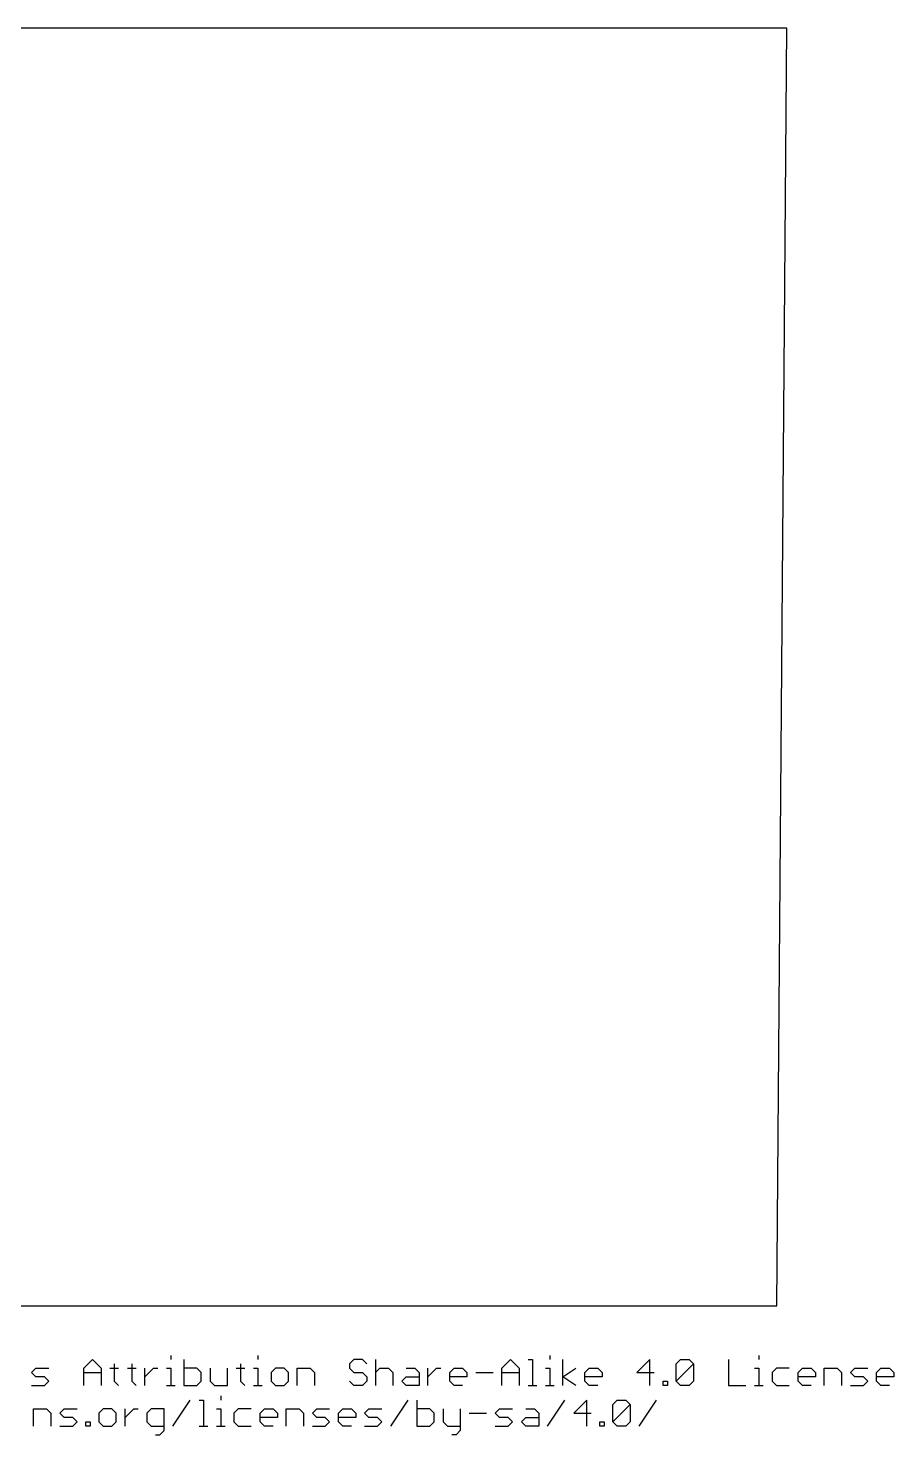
# Model space of a CAD drawing. Extents: x 0 to 107, y -11 to 80.
# Drawn here: x 52.8 to 107, y -8.1 to 80 of the extents above; entities that cross this region are included whole.
import ezdxf

# ---------------------------------------------------------------- set-up
doc = ezdxf.new("R2010")
doc.units = 0
for name, color, linetype in [('1', 14, 'CONTINUOUS'), ('16', 174, 'CONTINUOUS'), ('51', 134, 'CONTINUOUS')]:
    doc.layers.add(name, color=color, linetype=linetype)

msp = doc.modelspace()

# ---------------------------------------------------------------- linework, layer by layer
at = {"layer": '1'}
for p, q in [((100.33, 80.01), (0, 80.01)), ((99.695, 0), (100.33, 80.01)), ((0, 0), (99.695, 0))]:
    msp.add_line(p, q, dxfattribs=at)
at = {"layer": '16'}
for p, q in [((100.33, 80.01), (0, 80.01)), ((99.695, 0), (100.33, 80.01)), ((0, 0), (99.695, 0))]:
    msp.add_line(p, q, dxfattribs=at)
at = {"layer": '51'}
for p, q in [((56.2852, -3.9191), (56.8276, -3.3768)), ((56.8276, -3.3768), (57.3699, -3.9191)), ((61.7407, -3.1056), (61.7407, -3.3768)), ((62.561, -3.3768), (62.561, -5.0038)), ((67.1979, -3.1056), (67.1979, -3.3768)), ((73.2008, -3.3768), (72.9297, -3.648)), ((73.7431, -3.3768), (73.2008, -3.3768)), ((74.0143, -3.648), (73.7431, -3.3768)), ((74.5668, -3.3768), (74.5668, -5.0038)), ((82.4797, -3.9191), (83.0221, -3.3768)), ((83.0221, -3.3768), (83.5644, -3.9191)), ((84.1169, -3.3768), (84.3881, -3.3768)), ((84.3881, -3.3768), (84.3881, -5.0038)), ((85.4795, -3.1056), (85.4795, -3.3768)), ((86.2998, -5.0038), (86.2998, -3.3768)), ((91.7519, -3.3768), (90.9384, -4.1903)), ((91.7519, -5.0038), (91.7519, -3.3768)), ((93.3941, -3.648), (93.6653, -3.3768)), ((93.6653, -3.3768), (94.2076, -3.3768)), ((94.2076, -3.3768), (94.4788, -3.648)), ((96.6684, -3.3768), (96.6684, -5.0038)), ((98.5767, -3.1056), (98.5767, -3.3768)), ((53.0109, -4.1903), (53.2821, -3.9191)), ((53.2821, -4.4615), (53.0109, -4.1903)), ((53.2821, -3.9191), (54.0956, -3.9191)), ((56.2852, -5.0038), (56.2852, -3.9191)), ((56.2852, -4.1903), (57.3699, -4.1903)), ((57.3699, -3.9191), (57.3699, -5.0038)), ((57.9224, -3.9191), (58.4647, -3.9191)), ((58.1936, -3.648), (58.1936, -4.7326)), ((59.0138, -3.9191), (59.5562, -3.9191)), ((59.285, -3.648), (59.285, -4.7326)), ((60.1053, -5.0038), (60.1053, -3.9191)), ((60.1053, -4.4615), (60.6476, -3.9191)), ((60.6476, -3.9191), (60.9188, -3.9191)), ((61.4696, -3.9191), (61.7407, -3.9191)), ((61.7407, -3.9191), (61.7407, -5.0038)), ((63.3745, -3.9191), (62.561, -3.9191)), ((63.6457, -4.1903), (63.3745, -3.9191)), ((63.6457, -4.7326), (63.6457, -4.1903)), ((64.1982, -3.9191), (64.1982, -4.7326)), ((65.2828, -5.0038), (65.2828, -3.9191)), ((65.8353, -3.9191), (66.3776, -3.9191)), ((66.1065, -3.648), (66.1065, -4.7326)), ((66.9267, -3.9191), (67.1979, -3.9191)), ((67.1979, -3.9191), (67.1979, -5.0038)), ((68.2893, -3.9191), (68.0182, -4.1903)), ((68.0182, -4.1903), (68.0182, -4.7326)), ((68.8317, -3.9191), (68.2893, -3.9191)), ((69.1028, -4.1903), (68.8317, -3.9191)), ((69.1028, -4.7326), (69.1028, -4.1903)), ((69.6553, -5.0038), (69.6553, -3.9191)), ((69.6553, -3.9191), (70.4688, -3.9191)), ((70.4688, -3.9191), (70.74, -4.1903)), ((70.74, -4.1903), (70.74, -5.0038)), ((72.9297, -3.648), (72.9297, -3.9191)), ((72.9297, -3.9191), (73.2008, -4.1903)), ((73.2008, -4.1903), (73.7431, -4.1903)), ((73.7431, -4.1903), (74.0143, -4.4615)), ((74.5668, -4.1903), (74.838, -3.9191)), ((74.838, -3.9191), (75.3803, -3.9191)), ((75.3803, -3.9191), (75.6515, -4.1903)), ((75.6515, -4.1903), (75.6515, -5.0038)), ((76.4751, -3.9191), (77.0175, -3.9191)), ((77.0175, -3.9191), (77.2886, -4.1903)), ((77.2886, -4.1903), (77.2886, -5.0038)), ((77.8411, -5.0038), (77.8411, -3.9191)), ((77.8411, -4.4615), (78.3835, -3.9191)), ((78.3835, -3.9191), (78.6546, -3.9191)), ((79.2054, -4.1903), (79.4766, -3.9191)), ((79.2054, -4.7326), (79.2054, -4.1903)), ((79.4766, -3.9191), (80.0189, -3.9191)), ((80.0189, -3.9191), (80.2901, -4.1903)), ((80.2901, -4.1903), (80.2901, -4.4615)), ((80.8426, -4.1903), (81.9272, -4.1903)), ((82.4797, -5.0038), (82.4797, -3.9191)), ((82.4797, -4.1903), (83.5644, -4.1903)), ((83.5644, -3.9191), (83.5644, -5.0038)), ((85.2083, -3.9191), (85.4795, -3.9191)), ((85.4795, -3.9191), (85.4795, -5.0038)), ((86.2998, -4.4615), (87.1133, -3.9191)), ((87.6641, -4.1903), (87.9352, -3.9191)), ((87.6641, -4.7326), (87.6641, -4.1903)), ((87.9352, -3.9191), (88.4776, -3.9191)), ((88.4776, -3.9191), (88.7487, -4.1903)), ((88.7487, -4.1903), (88.7487, -4.4615)), ((90.9384, -4.1903), (92.023, -4.1903)), ((93.3941, -4.7326), (93.3941, -3.648)), ((93.3941, -4.7326), (94.4788, -3.648)), ((94.4788, -3.648), (94.4788, -4.7326)), ((98.3056, -3.9191), (98.5767, -3.9191)), ((98.5767, -3.9191), (98.5767, -5.0038)), ((99.6682, -3.9191), (99.397, -4.1903)), ((99.397, -4.1903), (99.397, -4.7326)), ((100.4817, -3.9191), (99.6682, -3.9191)), ((101.0342, -4.1903), (101.3053, -3.9191)), ((101.0342, -4.7326), (101.0342, -4.1903)), ((101.3053, -3.9191), (101.8477, -3.9191)), ((101.8477, -3.9191), (102.1188, -4.1903)), ((102.1188, -4.1903), (102.1188, -4.4615)), ((102.6713, -5.0038), (102.6713, -3.9191)), ((102.6713, -3.9191), (103.4848, -3.9191)), ((103.4848, -3.9191), (103.756, -4.1903)), ((103.756, -4.1903), (103.756, -5.0038)), ((104.3085, -4.1903), (104.5796, -3.9191)), ((104.5796, -4.4615), (104.3085, -4.1903)), ((104.5796, -3.9191), (105.3931, -3.9191)), ((105.9456, -4.1903), (106.2168, -3.9191)), ((105.9456, -4.7326), (105.9456, -4.1903)), ((106.2168, -3.9191), (106.7591, -3.9191)), ((106.7591, -3.9191), (107.0303, -4.1903)), ((107.0303, -4.1903), (107.0303, -4.4615)), ((53.0109, -5.0038), (53.8244, -5.0038)), ((53.8244, -4.4615), (53.2821, -4.4615)), ((54.0956, -4.7326), (53.8244, -4.4615)), ((53.8244, -5.0038), (54.0956, -4.7326)), ((58.1936, -4.7326), (58.4647, -5.0038)), ((59.285, -4.7326), (59.5562, -5.0038)), ((61.4696, -5.0038), (62.0119, -5.0038)), ((62.561, -5.0038), (63.3745, -5.0038)), ((63.3745, -5.0038), (63.6457, -4.7326)), ((64.1982, -4.7326), (64.4693, -5.0038)), ((64.4693, -5.0038), (65.2828, -5.0038)), ((66.1065, -4.7326), (66.3776, -5.0038)), ((66.9267, -5.0038), (67.4691, -5.0038)), ((68.0182, -4.7326), (68.2893, -5.0038)), ((68.2893, -5.0038), (68.8317, -5.0038)), ((68.8317, -5.0038), (69.1028, -4.7326)), ((73.2008, -5.0038), (72.9297, -4.7326)), ((73.7431, -5.0038), (73.2008, -5.0038)), ((74.0143, -4.7326), (73.7431, -5.0038)), ((74.0143, -4.4615), (74.0143, -4.7326)), ((76.204, -4.7326), (76.4751, -4.4615)), ((76.4751, -5.0038), (76.204, -4.7326)), ((76.4751, -4.4615), (77.2886, -4.4615)), ((77.2886, -5.0038), (76.4751, -5.0038)), ((80.2901, -4.4615), (79.2054, -4.4615)), ((79.4766, -5.0038), (79.2054, -4.7326)), ((80.0189, -5.0038), (79.4766, -5.0038)), ((84.1169, -5.0038), (84.6592, -5.0038)), ((85.2083, -5.0038), (85.7507, -5.0038)), ((87.1133, -5.0038), (86.2998, -4.4615)), ((88.7487, -4.4615), (87.6641, -4.4615)), ((87.9352, -5.0038), (87.6641, -4.7326)), ((88.4776, -5.0038), (87.9352, -5.0038)), ((92.5755, -5.0038), (92.5755, -4.7326)), ((92.5755, -4.7326), (92.8467, -4.7326)), ((92.8467, -5.0038), (92.5755, -5.0038)), ((92.8467, -4.7326), (92.8467, -5.0038)), ((93.6653, -5.0038), (93.3941, -4.7326)), ((94.2076, -5.0038), (93.6653, -5.0038)), ((94.4788, -4.7326), (94.2076, -5.0038)), ((96.6684, -5.0038), (97.7531, -5.0038)), ((98.3056, -5.0038), (98.8479, -5.0038)), ((99.397, -4.7326), (99.6682, -5.0038)), ((99.6682, -5.0038), (100.4817, -5.0038)), ((102.1188, -4.4615), (101.0342, -4.4615)), ((101.3053, -5.0038), (101.0342, -4.7326)), ((101.8477, -5.0038), (101.3053, -5.0038)), ((104.3085, -5.0038), (105.122, -5.0038)), ((105.122, -4.4615), (104.5796, -4.4615)), ((105.3931, -4.7326), (105.122, -4.4615)), ((105.122, -5.0038), (105.3931, -4.7326)), ((107.0303, -4.4615), (105.9456, -4.4615)), ((106.2168, -5.0038), (105.9456, -4.7326)), ((106.7591, -5.0038), (106.2168, -5.0038)), ((61.8708, -7.5438), (62.9555, -5.9168)), ((63.508, -5.9168), (63.7791, -5.9168)), ((63.7791, -5.9168), (63.7791, -7.5438)), ((64.8706, -5.6456), (64.8706, -5.9168)), ((75.5138, -7.5438), (76.5985, -5.9168)), ((77.151, -5.9168), (77.151, -7.5438)), ((85.3367, -7.5438), (86.4214, -5.9168)), ((87.7874, -5.9168), (86.9739, -6.7303)), ((87.7874, -7.5438), (87.7874, -5.9168)), ((89.4296, -6.188), (89.7008, -5.9168)), ((89.7008, -5.9168), (90.2431, -5.9168)), ((90.2431, -5.9168), (90.5143, -6.188)), ((91.0668, -7.5438), (92.1514, -5.9168)), ((53.1393, -7.5438), (53.1393, -6.4591)), ((53.1393, -6.4591), (53.9528, -6.4591)), ((53.9528, -6.4591), (54.224, -6.7303)), ((54.224, -6.7303), (54.224, -7.5438)), ((54.7765, -6.7303), (55.0476, -6.4591)), ((55.0476, -7.0015), (54.7765, -6.7303)), ((55.0476, -6.4591), (55.8611, -6.4591)), ((55.59, -7.0015), (55.0476, -7.0015)), ((55.8611, -7.2726), (55.59, -7.0015)), ((57.5034, -6.4591), (57.2322, -6.7303)), ((57.2322, -6.7303), (57.2322, -7.2726)), ((58.0457, -6.4591), (57.5034, -6.4591)), ((58.3169, -6.7303), (58.0457, -6.4591)), ((58.3169, -7.2726), (58.3169, -6.7303)), ((58.8694, -7.5438), (58.8694, -6.4591)), ((58.8694, -7.0015), (59.4117, -6.4591)), ((59.4117, -6.4591), (59.6829, -6.4591)), ((60.5048, -6.4591), (60.2337, -6.7303)), ((60.2337, -6.7303), (60.2337, -7.2726)), ((61.3183, -6.4591), (60.5048, -6.4591)), ((61.3183, -7.815), (61.3183, -6.4591)), ((64.5994, -6.4591), (64.8706, -6.4591)), ((64.8706, -6.4591), (64.8706, -7.5438)), ((65.962, -6.4591), (65.6909, -6.7303)), ((65.6909, -6.7303), (65.6909, -7.2726)), ((66.7755, -6.4591), (65.962, -6.4591)), ((67.328, -6.7303), (67.5992, -6.4591)), ((67.328, -7.2726), (67.328, -6.7303)), ((68.4127, -7.0015), (67.328, -7.0015)), ((67.5992, -6.4591), (68.1415, -6.4591)), ((68.1415, -6.4591), (68.4127, -6.7303)), ((68.4127, -6.7303), (68.4127, -7.0015)), ((68.9652, -7.5438), (68.9652, -6.4591)), ((68.9652, -6.4591), (69.7787, -6.4591)), ((69.7787, -6.4591), (70.0498, -6.7303)), ((70.0498, -6.7303), (70.0498, -7.5438)), ((70.6023, -6.7303), (70.8735, -6.4591)), ((70.8735, -7.0015), (70.6023, -6.7303)), ((70.8735, -6.4591), (71.687, -6.4591)), ((71.4158, -7.0015), (70.8735, -7.0015)), ((71.687, -7.2726), (71.4158, -7.0015)), ((72.2395, -6.7303), (72.5106, -6.4591)), ((72.2395, -7.2726), (72.2395, -6.7303)), ((73.3241, -7.0015), (72.2395, -7.0015)), ((72.5106, -6.4591), (73.053, -6.4591)), ((73.053, -6.4591), (73.3241, -6.7303)), ((73.3241, -6.7303), (73.3241, -7.0015)), ((73.8766, -6.7303), (74.1478, -6.4591)), ((74.1478, -7.0015), (73.8766, -6.7303)), ((74.1478, -6.4591), (74.9613, -6.4591)), ((74.6901, -7.0015), (74.1478, -7.0015)), ((74.9613, -7.2726), (74.6901, -7.0015)), ((77.9644, -6.4591), (77.151, -6.4591)), ((78.2356, -6.7303), (77.9644, -6.4591)), ((78.2356, -7.2726), (78.2356, -6.7303)), ((78.7881, -6.4591), (78.7881, -7.2726)), ((79.8728, -6.4591), (79.8728, -7.815)), ((80.4253, -6.7303), (81.5099, -6.7303)), ((82.0624, -6.7303), (82.3336, -6.4591)), ((82.3336, -7.0015), (82.0624, -6.7303)), ((82.3336, -6.4591), (83.1471, -6.4591)), ((82.8759, -7.0015), (82.3336, -7.0015)), ((83.1471, -7.2726), (82.8759, -7.0015)), ((83.6996, -7.2726), (83.9707, -7.0015)), ((83.9707, -6.4591), (84.5131, -6.4591)), ((83.9707, -7.0015), (84.7842, -7.0015)), ((84.5131, -6.4591), (84.7842, -6.7303)), ((84.7842, -6.7303), (84.7842, -7.5438)), ((86.9739, -6.7303), (88.0585, -6.7303)), ((89.4296, -7.2726), (89.4296, -6.188)), ((89.4296, -7.2726), (90.5143, -6.188)), ((90.5143, -6.188), (90.5143, -7.2726)), ((54.7765, -7.5438), (55.59, -7.5438)), ((55.59, -7.5438), (55.8611, -7.2726)), ((56.4136, -7.5438), (56.4136, -7.2726)), ((56.4136, -7.2726), (56.6848, -7.2726)), ((56.6848, -7.5438), (56.4136, -7.5438)), ((56.6848, -7.2726), (56.6848, -7.5438)), ((57.2322, -7.2726), (57.5034, -7.5438)), ((57.5034, -7.5438), (58.0457, -7.5438)), ((58.0457, -7.5438), (58.3169, -7.2726)), ((60.2337, -7.2726), (60.5048, -7.5438)), ((60.5048, -7.5438), (61.3183, -7.5438)), ((61.0472, -8.0861), (61.3183, -7.815)), ((63.508, -7.5438), (64.0503, -7.5438)), ((64.5994, -7.5438), (65.1417, -7.5438)), ((65.6909, -7.2726), (65.962, -7.5438)), ((65.962, -7.5438), (66.7755, -7.5438)), ((67.5992, -7.5438), (67.328, -7.2726)), ((68.1415, -7.5438), (67.5992, -7.5438)), ((70.6023, -7.5438), (71.4158, -7.5438)), ((71.4158, -7.5438), (71.687, -7.2726)), ((72.5106, -7.5438), (72.2395, -7.2726)), ((73.053, -7.5438), (72.5106, -7.5438)), ((73.8766, -7.5438), (74.6901, -7.5438)), ((74.6901, -7.5438), (74.9613, -7.2726)), ((77.151, -7.5438), (77.9644, -7.5438)), ((77.9644, -7.5438), (78.2356, -7.2726)), ((78.7881, -7.2726), (79.0593, -7.5438)), ((79.0593, -7.5438), (79.8728, -7.5438)), ((79.8728, -7.815), (79.6016, -8.0861)), ((82.0624, -7.5438), (82.8759, -7.5438)), ((82.8759, -7.5438), (83.1471, -7.2726)), ((83.9707, -7.5438), (83.6996, -7.2726)), ((84.7842, -7.5438), (83.9707, -7.5438)), ((88.611, -7.5438), (88.611, -7.2726)), ((88.611, -7.2726), (88.8822, -7.2726)), ((88.8822, -7.5438), (88.611, -7.5438)), ((88.8822, -7.2726), (88.8822, -7.5438)), ((89.7008, -7.5438), (89.4296, -7.2726)), ((90.2431, -7.5438), (89.7008, -7.5438)), ((90.5143, -7.2726), (90.2431, -7.5438)), ((60.776, -8.0861), (61.0472, -8.0861)), ((79.6016, -8.0861), (79.3304, -8.0861))]:
    msp.add_line(p, q, dxfattribs=at)

doc.saveas('drawing.dxf')
